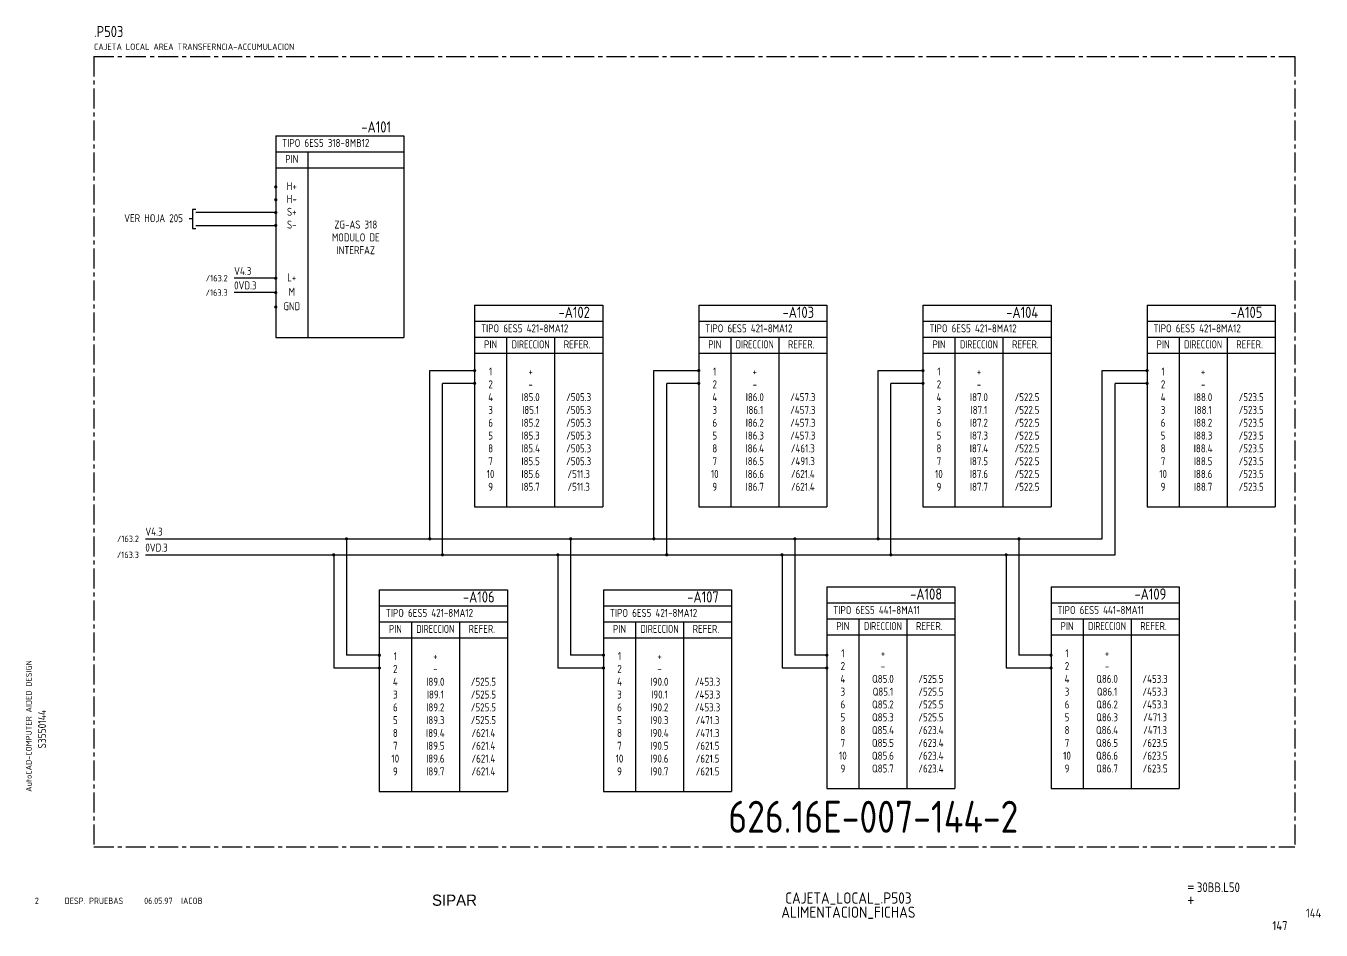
# Model space of a CAD drawing. Extents: x 10 to 1017, y 6 to 552.
# Drawn here: x 9.7 to 414.1, y 5.6 to 288.1 of the extents above; entities that cross this region are included whole.
import ezdxf
from ezdxf.enums import TextEntityAlignment as Align

# ---------------------------------------------------------------- set-up
doc = ezdxf.new("R2010")
doc.units = 0
doc.header["$LTSCALE"] = 5
doc.header["$MEASUREMENT"] = 0
doc.linetypes.add('CENTER', pattern=[2, 1.25, -0.25, 0.25, -0.25])
doc.layers.get('0').update_dxf_attribs({"linetype": 'CONTINUOUS'})
doc.layers.add('CART', color=7, linetype='CONTINUOUS')
doc.styles.add('DIN', font='DIN.shx', dxfattribs={"width": 0.85})
doc.styles.add('N', font='ROMANS', dxfattribs={"width": 0.85, "height": 3})
doc.styles.add('X', font='UNIV.SHX', dxfattribs={"height": 3.5})

msp = doc.modelspace()

# ---------------------------------------------------------------- linework, layer by layer
at = {"color": 3, "linetype": 'CENTER'}
for p, q in [((30.92, 278.59), (405.92, 278.59)), ((30.92, 278.59), (30.92, 31.63)), ((405.92, 278.59), (405.92, 31.63)), ((30.92, 31.63), (405.92, 31.63))]:
    msp.add_line(p, q, dxfattribs=at)
at = {"color": 3}
for p, q in [((87.69, 253.79), (87.69, 190.79)), ((87.69, 253.79), (127.69, 253.79)), ((127.69, 253.79), (127.69, 190.79)), ((87.69, 248.79), (127.69, 248.79)), ((97.69, 248.79), (97.69, 190.79)), ((87.69, 243.79), (127.69, 243.79)), ((149.78, 200.88), (149.78, 137.88)), ((149.78, 200.88), (189.78, 200.88)), ((189.78, 200.88), (189.78, 137.88)), ((219.78, 200.88), (259.78, 200.88)), ((219.78, 200.88), (219.78, 137.88)), ((259.78, 200.88), (259.78, 137.88)), ((289.78, 200.88), (289.78, 137.88)), ((289.78, 200.88), (329.78, 200.88)), ((329.78, 200.88), (329.78, 137.88)), ((359.78, 200.88), (359.78, 137.88)), ((359.78, 200.88), (399.78, 200.88)), ((399.78, 200.88), (399.78, 137.88)), ((149.78, 195.88), (189.78, 195.88)), ((219.78, 195.88), (259.78, 195.88)), ((289.78, 195.88), (329.78, 195.88)), ((359.78, 195.88), (399.78, 195.88)), ((87.69, 190.79), (127.69, 190.79)), ((149.78, 190.88), (189.78, 190.88)), ((159.78, 190.88), (159.78, 137.88)), ((174.78, 190.88), (174.78, 137.88)), ((219.78, 190.88), (259.78, 190.88)), ((229.78, 190.88), (229.78, 137.88)), ((244.78, 190.88), (244.78, 137.88)), ((289.78, 190.88), (329.78, 190.88)), ((299.78, 190.88), (299.78, 137.88)), ((314.78, 190.88), (314.78, 137.88)), ((359.78, 190.88), (399.78, 190.88)), ((369.78, 190.88), (369.78, 137.88)), ((384.78, 190.88), (384.78, 137.88)), ((149.78, 185.88), (189.78, 185.88)), ((219.78, 185.88), (259.78, 185.88)), ((289.78, 185.88), (329.78, 185.88)), ((359.78, 185.88), (399.78, 185.88)), ((149.78, 137.88), (189.78, 137.88)), ((219.78, 137.88), (259.78, 137.88)), ((289.78, 137.88), (329.78, 137.88)), ((359.78, 137.88), (399.78, 137.88)), ((120.03, 111.98), (120.03, 48.98)), ((120.03, 111.98), (160.03, 111.98)), ((160.03, 111.98), (160.03, 48.98)), ((190.03, 111.98), (190.03, 48.98)), ((190.03, 111.98), (230.03, 111.98)), ((230.03, 111.98), (230.03, 48.98)), ((259.78, 112.88), (299.78, 112.88)), ((259.78, 112.88), (259.78, 49.88)), ((299.78, 112.88), (299.78, 49.88)), ((329.78, 112.88), (369.78, 112.88)), ((329.78, 112.88), (329.78, 49.88)), ((369.78, 112.88), (369.78, 49.88)), ((120.03, 106.98), (160.03, 106.98)), ((190.03, 106.98), (230.03, 106.98)), ((259.78, 107.88), (299.78, 107.88)), ((329.78, 107.88), (369.78, 107.88)), ((120.03, 101.98), (160.03, 101.98)), ((130.03, 101.98), (130.03, 48.98)), ((145.03, 101.98), (145.03, 48.98)), ((190.03, 101.98), (230.03, 101.98)), ((200.03, 101.98), (200.03, 48.98)), ((215.03, 101.98), (215.03, 48.98)), ((259.78, 102.88), (299.78, 102.88)), ((269.78, 102.88), (269.78, 49.88)), ((284.78, 102.88), (284.78, 49.88)), ((329.78, 102.88), (369.78, 102.88)), ((339.78, 102.88), (339.78, 49.88)), ((354.78, 102.88), (354.78, 49.88)), ((259.78, 97.88), (299.78, 97.88)), ((329.78, 97.88), (369.78, 97.88)), ((120.03, 96.98), (160.03, 96.98)), ((190.03, 96.98), (230.03, 96.98)), ((120.03, 48.98), (160.03, 48.98)), ((190.03, 48.98), (230.03, 48.98)), ((259.78, 49.88), (299.78, 49.88)), ((329.78, 49.88), (369.78, 49.88))]:
    msp.add_line(p, q, dxfattribs=at)
for p, q in [((61.69, 230.79), (61.69, 224.79)), ((62.69, 230.79), (61.69, 230.79)), ((61.69, 227.79), (60.69, 227.79)), ((87.69, 229.79), (62.69, 229.79)), ((61.69, 224.79), (62.69, 224.79)), ((62.69, 225.79), (87.69, 225.79)), ((87.69, 209.29), (74.69, 209.29)), ((87.69, 204.79), (74.69, 204.79)), ((135.78, 127.88), (135.78, 180.43)), ((135.78, 180.43), (149.78, 180.43)), ((205.78, 127.88), (205.78, 180.43)), ((205.78, 180.43), (219.78, 180.43)), ((275.78, 127.88), (275.78, 180.43)), ((275.78, 180.43), (289.78, 180.43)), ((345.78, 127.88), (345.78, 180.43)), ((345.78, 180.43), (359.78, 180.43)), ((139.78, 122.88), (139.78, 176.43)), ((149.78, 176.43), (139.78, 176.43)), ((209.78, 122.88), (209.78, 176.43)), ((219.78, 176.43), (209.78, 176.43)), ((279.78, 122.88), (279.78, 176.43)), ((289.78, 176.43), (279.78, 176.43)), ((349.78, 122.88), (349.78, 176.43)), ((359.78, 176.43), (349.78, 176.43)), ((46.97, 127.88), (345.78, 127.88)), ((109.78, 127.88), (109.78, 91.53)), ((179.78, 127.88), (179.78, 91.53)), ((249.78, 127.88), (249.78, 91.53)), ((319.78, 127.88), (319.78, 91.53)), ((46.97, 122.88), (349.78, 122.88)), ((105.78, 122.88), (105.78, 87.53)), ((175.78, 122.88), (175.78, 87.53)), ((245.78, 122.88), (245.78, 87.53)), ((315.78, 122.88), (315.78, 87.53)), ((119.78, 91.53), (109.78, 91.53)), ((189.78, 91.53), (179.78, 91.53)), ((259.78, 91.53), (249.78, 91.53)), ((329.78, 91.53), (319.78, 91.53)), ((105.78, 87.53), (119.78, 87.53)), ((175.78, 87.53), (189.78, 87.53)), ((245.78, 87.53), (259.78, 87.53)), ((315.78, 87.53), (329.78, 87.53))]:
    msp.add_line(p, q)
at = {"linetype": 'Continuous', "const_width": 0.5}
for points in [[(87.44, 237.79, 1), (87.94, 237.79, 1)], [(87.44, 233.79, 1), (87.94, 233.79, 1)], [(87.44, 229.79, 1), (87.94, 229.79, 1)], [(87.44, 225.79, 1), (87.94, 225.79, 1)], [(87.44, 209.29, 1), (87.94, 209.29, 1)], [(87.44, 204.79, 1), (87.94, 204.79, 1)], [(87.44, 200.29, 1), (87.94, 200.29, 1)], [(149.53, 180.43, -1), (150.03, 180.43, -1)], [(219.53, 180.43, -1), (220.03, 180.43, -1)], [(289.53, 180.43, -1), (290.03, 180.43, -1)], [(359.53, 180.43, -1), (360.03, 180.43, -1)], [(149.53, 176.43, -1), (150.03, 176.43, -1)], [(219.53, 176.43, -1), (220.03, 176.43, -1)], [(289.53, 176.43, -1), (290.03, 176.43, -1)], [(359.53, 176.43, -1), (360.03, 176.43, -1)], [(119.78, 91.53, -1), (120.28, 91.53, -1)], [(189.78, 91.53, -1), (190.28, 91.53, -1)], [(259.53, 91.53, -1), (260.03, 91.53, -1)], [(329.53, 91.53, -1), (330.03, 91.53, -1)], [(119.78, 87.53, -1), (120.28, 87.53, -1)], [(189.78, 87.53, -1), (190.28, 87.53, -1)], [(259.53, 87.53, -1), (260.03, 87.53, -1)], [(329.53, 87.53, -1), (330.03, 87.53, -1)]]:
    msp.add_lwpolyline(points, format="xyb", close=True, dxfattribs=at)
at = {"const_width": 0.5}
for points in [[(109.53, 127.88, -1), (110.03, 127.88, -1)], [(135.53, 127.88, -1), (136.03, 127.88, -1)], [(179.53, 127.88, -1), (180.03, 127.88, -1)], [(205.53, 127.88, -1), (206.03, 127.88, -1)], [(249.53, 127.88, -1), (250.03, 127.88, -1)], [(275.53, 127.88, -1), (276.03, 127.88, -1)], [(319.53, 127.88, -1), (320.03, 127.88, -1)], [(105.53, 122.88, -1), (106.03, 122.88, -1)], [(139.53, 122.88, -1), (140.03, 122.88, -1)], [(175.53, 122.88, -1), (176.03, 122.88, -1)], [(209.53, 122.88, -1), (210.03, 122.88, -1)], [(245.53, 122.88, -1), (246.03, 122.88, -1)], [(279.53, 122.88, -1), (280.03, 122.88, -1)], [(315.53, 122.88, -1), (316.03, 122.88, -1)]]:
    msp.add_lwpolyline(points, format="xyb", close=True, dxfattribs=at)

# ---------------------------------------------------------------- texts
at = {"color": 3, "style": 'DIN'}
for s, height, width, p in [('.P503', 3.5, 0.85, (30.92, 284.59)), ('2', 2, 0.9, (12.45, 13.79)), ('DESP. PRUEBAS', 2, 0.8, (21.76, 13.79)), ('06.05.97', 2, 0.9, (46.59, 13.79)), ('IACOB', 2, 0.9, (58.16, 13.79))]:
    msp.add_text(s, height=height, dxfattribs=dict(at, width=width)).set_placement(p)
at = {"style": 'DIN', "width": 0.85}
for s, height, p in [('CAJETA LOCAL AREA TRANSFERNCIA-ACCUMULACION', 2, (30.92, 280.59)), ('TIPO 6ES5 318-8MB12', 2.5, (89.69, 250.29)), ('V4.3', 2.5, (74.69, 210.29)), ('0VD.3', 2.5, (74.69, 205.79)), ('TIPO 6ES5 421-8MA12', 2.5, (151.78, 192.38)), ('TIPO 6ES5 421-8MA12', 2.5, (221.78, 192.38)), ('TIPO 6ES5 421-8MA12', 2.5, (291.78, 192.38)), ('TIPO 6ES5 421-8MA12', 2.5, (361.78, 192.38)), ('V4.3', 2.5, (46.97, 128.88)), ('0VD.3', 2.5, (46.97, 123.88)), ('TIPO 6ES5 421-8MA12', 2.5, (122.03, 103.48)), ('TIPO 6ES5 421-8MA12', 2.5, (192.03, 103.48)), ('TIPO 6ES5 441-8MA11', 2.5, (261.78, 104.38)), ('TIPO 6ES5 441-8MA11', 2.5, (331.78, 104.38))]:
    msp.add_text(s, height=height, dxfattribs=at).set_placement(p)
at = {"color": 3, "style": 'DIN', "width": 0.85}
for s, p in [('-A101', (123.69, 254.79)), ('-A102', (185.78, 196.88)), ('-A103', (255.78, 196.88)), ('-A104', (325.78, 196.88)), ('-A105', (395.78, 196.88)), ('-A106', (156.03, 107.98)), ('-A107', (226.03, 107.98)), ('-A108', (295.78, 108.88)), ('-A109', (365.78, 108.88))]:
    msp.add_text(s, height=3.5, dxfattribs=at).set_placement(p, align=Align.RIGHT)
at = {"style": 'DIN'}
for s, width, p in [('PIN', 0.85, (92.69, 245.29)), ('H+', 0.85, (92.69, 236.79)), ('H-', 0.85, (92.69, 232.79)), ('S+', 0.85, (92.69, 228.79)), ('S-', 0.85, (92.69, 224.79)), ('ZG-AS 318', 0.85, (112.69, 224.79)), ('MODULO DE', 0.85, (112.69, 220.79)), ('INTERFAZ', 0.85, (112.69, 216.79)), ('L+', 0.85, (92.69, 208.29)), ('M', 0.85, (92.69, 203.79)), ('GND', 0.85, (92.69, 199.29)), ('PIN', 0.85, (154.78, 187.38)), ('DIRECCION', 0.75, (167.28, 187.38)), ('REFER.', 0.85, (181.78, 187.38)), ('PIN', 0.85, (224.78, 187.38)), ('DIRECCION', 0.75, (237.28, 187.38)), ('REFER.', 0.85, (251.78, 187.38)), ('PIN', 0.85, (294.78, 187.38)), ('DIRECCION', 0.75, (307.28, 187.38)), ('REFER.', 0.85, (321.78, 187.38)), ('PIN', 0.85, (364.78, 187.38)), ('DIRECCION', 0.75, (377.28, 187.38)), ('REFER.', 0.85, (391.78, 187.38)), ('1', 0.85, (154.78, 178.88)), ('+', 0.85, (167.28, 178.88)), ('1', 0.85, (224.78, 178.88)), ('+', 0.85, (237.28, 178.88)), ('1', 0.85, (294.78, 178.88)), ('+', 0.85, (307.28, 178.88)), ('1', 0.85, (364.78, 178.88)), ('+', 0.85, (377.28, 178.88)), ('2', 0.85, (154.78, 174.88)), ('-', 0.85, (167.28, 174.88)), ('2', 0.85, (224.78, 174.88)), ('-', 0.85, (237.28, 174.88)), ('2', 0.85, (294.78, 174.88)), ('-', 0.85, (307.28, 174.88)), ('2', 0.85, (364.78, 174.88)), ('-', 0.85, (377.28, 174.88)), ('4', 0.85, (154.78, 170.88)), ('I85.0', 0.85, (167.28, 170.88)), ('/505.3', 0.85, (182.28, 170.88)), ('4', 0.85, (224.78, 170.88)), ('I86.0', 0.85, (237.28, 170.88)), ('/457.3', 0.85, (252.28, 170.88)), ('4', 0.85, (294.78, 170.88)), ('I87.0', 0.85, (307.28, 170.88)), ('/522.5', 0.85, (322.28, 170.88)), ('4', 0.85, (364.78, 170.88)), ('I88.0', 0.85, (377.28, 170.88)), ('/523.5', 0.85, (392.28, 170.88)), ('3', 0.85, (154.78, 166.88)), ('I85.1', 0.85, (167.28, 166.88)), ('/505.3', 0.85, (182.28, 166.88)), ('3', 0.85, (224.78, 166.88)), ('I86.1', 0.85, (237.28, 166.88)), ('/457.3', 0.85, (252.28, 166.88)), ('3', 0.85, (294.78, 166.88)), ('I87.1', 0.85, (307.28, 166.88)), ('/522.5', 0.85, (322.28, 166.88)), ('3', 0.85, (364.78, 166.88)), ('I88.1', 0.85, (377.28, 166.88)), ('/523.5', 0.85, (392.28, 166.88)), ('6', 0.85, (154.78, 162.88)), ('I85.2', 0.85, (167.28, 162.88)), ('/505.3', 0.85, (182.28, 162.88)), ('6', 0.85, (224.78, 162.88)), ('I86.2', 0.85, (237.28, 162.88)), ('/457.3', 0.85, (252.28, 162.88)), ('6', 0.85, (294.78, 162.88)), ('I87.2', 0.85, (307.28, 162.88)), ('/522.5', 0.85, (322.28, 162.88)), ('6', 0.85, (364.78, 162.88)), ('I88.2', 0.85, (377.28, 162.88)), ('/523.5', 0.85, (392.28, 162.88)), ('5', 0.85, (154.78, 158.88)), ('I85.3', 0.85, (167.28, 158.88)), ('/505.3', 0.85, (182.28, 158.88)), ('5', 0.85, (224.78, 158.88)), ('I86.3', 0.85, (237.28, 158.88)), ('/457.3', 0.85, (252.28, 158.88)), ('5', 0.85, (294.78, 158.88)), ('I87.3', 0.85, (307.28, 158.88)), ('/522.5', 0.85, (322.28, 158.88)), ('5', 0.85, (364.78, 158.88)), ('I88.3', 0.85, (377.28, 158.88)), ('/523.5', 0.85, (392.28, 158.88)), ('8', 0.85, (154.78, 154.88)), ('I85.4', 0.85, (167.28, 154.88)), ('/505.3', 0.85, (182.28, 154.88)), ('8', 0.85, (224.78, 154.88)), ('I86.4', 0.85, (237.28, 154.88)), ('/461.3', 0.85, (252.28, 154.88)), ('8', 0.85, (294.78, 154.88)), ('I87.4', 0.85, (307.28, 154.88)), ('/522.5', 0.85, (322.28, 154.88)), ('8', 0.85, (364.78, 154.88)), ('I88.4', 0.85, (377.28, 154.88)), ('/523.5', 0.85, (392.28, 154.88)), ('7', 0.85, (154.78, 150.88)), ('I85.5', 0.85, (167.28, 150.88)), ('/505.3', 0.85, (182.28, 150.88)), ('7', 0.85, (224.78, 150.88)), ('I86.5', 0.85, (237.28, 150.88)), ('/491.3', 0.85, (252.28, 150.88)), ('7', 0.85, (294.78, 150.88)), ('I87.5', 0.85, (307.28, 150.88)), ('/522.5', 0.85, (322.28, 150.88)), ('7', 0.85, (364.78, 150.88)), ('I88.5', 0.85, (377.28, 150.88)), ('/523.5', 0.85, (392.28, 150.88)), ('10', 0.85, (154.78, 146.88)), ('I85.6', 0.85, (167.28, 146.88)), ('/511.3', 0.85, (182.28, 146.88)), ('10', 0.85, (224.78, 146.88)), ('I86.6', 0.85, (237.28, 146.88)), ('/621.4', 0.85, (252.28, 146.88)), ('10', 0.85, (294.78, 146.88)), ('I87.6', 0.85, (307.28, 146.88)), ('/522.5', 0.85, (322.28, 146.88)), ('10', 0.85, (364.78, 146.88)), ('I88.6', 0.85, (377.28, 146.88)), ('/523.5', 0.85, (392.28, 146.88)), ('9', 0.85, (154.78, 142.88)), ('I85.7', 0.85, (167.28, 142.88)), ('/511.3', 0.85, (182.28, 142.88)), ('9', 0.85, (224.78, 142.88)), ('I86.7', 0.85, (237.28, 142.88)), ('/621.4', 0.85, (252.28, 142.88)), ('9', 0.85, (294.78, 142.88)), ('I87.7', 0.85, (307.28, 142.88)), ('/522.5', 0.85, (322.28, 142.88)), ('9', 0.85, (364.78, 142.88)), ('I88.7', 0.85, (377.28, 142.88)), ('/523.5', 0.85, (392.28, 142.88)), ('PIN', 0.85, (264.78, 99.38)), ('DIRECCION', 0.75, (277.28, 99.38)), ('REFER.', 0.85, (291.78, 99.38)), ('PIN', 0.85, (334.78, 99.38)), ('DIRECCION', 0.75, (347.28, 99.38)), ('REFER.', 0.85, (361.78, 99.38)), ('PIN', 0.85, (125.03, 98.48)), ('DIRECCION', 0.75, (137.53, 98.48)), ('REFER.', 0.85, (152.03, 98.48)), ('PIN', 0.85, (195.03, 98.48)), ('DIRECCION', 0.75, (207.53, 98.48)), ('REFER.', 0.85, (222.03, 98.48)), ('1', 0.85, (264.78, 90.88)), ('1', 0.85, (334.78, 90.88)), ('1', 0.85, (125.03, 89.98)), ('+', 0.85, (137.53, 89.98)), ('1', 0.85, (195.03, 89.98)), ('+', 0.85, (207.53, 89.98)), ('2', 0.85, (264.78, 86.88)), ('+', 0.85, (277.28, 90.88)), ('2', 0.85, (334.78, 86.88)), ('+', 0.85, (347.28, 90.88)), ('2', 0.85, (125.03, 85.98)), ('-', 0.85, (137.53, 85.98)), ('2', 0.85, (195.03, 85.98)), ('-', 0.85, (207.53, 85.98)), ('4', 0.85, (264.78, 82.88)), ('Q85.0', 0.85, (277.28, 82.88)), ('-', 0.85, (277.28, 86.88)), ('/525.5', 0.85, (292.28, 82.88)), ('4', 0.85, (334.78, 82.88)), ('Q86.0', 0.85, (347.28, 82.88)), ('-', 0.85, (347.28, 86.88)), ('/453.3', 0.85, (362.28, 82.88)), ('4', 0.85, (125.03, 81.98)), ('I89.0', 0.85, (137.53, 81.98)), ('/525.5', 0.85, (152.53, 81.98)), ('4', 0.85, (195.03, 81.98)), ('I90.0', 0.85, (207.53, 81.98)), ('/453.3', 0.85, (222.53, 81.98)), ('3', 0.85, (264.78, 78.88)), ('Q85.1', 0.85, (277.28, 78.88)), ('/525.5', 0.85, (292.28, 78.88)), ('3', 0.85, (334.78, 78.88)), ('Q86.1', 0.85, (347.28, 78.88)), ('/453.3', 0.85, (362.28, 78.88)), ('3', 0.85, (125.03, 77.98)), ('I89.1', 0.85, (137.53, 77.98)), ('/525.5', 0.85, (152.53, 77.98)), ('3', 0.85, (195.03, 77.98)), ('I90.1', 0.85, (207.53, 77.98)), ('/453.3', 0.85, (222.53, 77.98)), ('6', 0.85, (264.78, 74.88)), ('Q85.2', 0.85, (277.28, 74.88)), ('/525.5', 0.85, (292.28, 74.88)), ('6', 0.85, (334.78, 74.88)), ('Q86.2', 0.85, (347.28, 74.88)), ('/453.3', 0.85, (362.28, 74.88)), ('6', 0.85, (125.03, 73.98)), ('I89.2', 0.85, (137.53, 73.98)), ('/525.5', 0.85, (152.53, 73.98)), ('6', 0.85, (195.03, 73.98)), ('I90.2', 0.85, (207.53, 73.98)), ('/453.3', 0.85, (222.53, 73.98)), ('5', 0.85, (264.78, 70.88)), ('Q85.3', 0.85, (277.28, 70.88)), ('/525.5', 0.85, (292.28, 70.88)), ('5', 0.85, (334.78, 70.88)), ('Q86.3', 0.85, (347.28, 70.88)), ('/471.3', 0.85, (362.28, 70.88)), ('5', 0.85, (125.03, 69.98)), ('I89.3', 0.85, (137.53, 69.98)), ('/525.5', 0.85, (152.53, 69.98)), ('5', 0.85, (195.03, 69.98)), ('I90.3', 0.85, (207.53, 69.98)), ('/471.3', 0.85, (222.53, 69.98)), ('8', 0.85, (264.78, 66.88)), ('Q85.4', 0.85, (277.28, 66.88)), ('/623.4', 0.85, (292.28, 66.88)), ('8', 0.85, (334.78, 66.88)), ('Q86.4', 0.85, (347.28, 66.88)), ('/471.3', 0.85, (362.28, 66.88)), ('8', 0.85, (125.03, 65.98)), ('I89.4', 0.85, (137.53, 65.98)), ('/621.4', 0.85, (152.53, 65.98)), ('8', 0.85, (195.03, 65.98)), ('I90.4', 0.85, (207.53, 65.98)), ('/471.3', 0.85, (222.53, 65.98)), ('7', 0.85, (264.78, 62.88)), ('Q85.5', 0.85, (277.28, 62.88)), ('/623.4', 0.85, (292.28, 62.88)), ('7', 0.85, (334.78, 62.88)), ('Q86.5', 0.85, (347.28, 62.88)), ('/623.5', 0.85, (362.28, 62.88)), ('7', 0.85, (125.03, 61.98)), ('I89.5', 0.85, (137.53, 61.98)), ('/621.4', 0.85, (152.53, 61.98)), ('7', 0.85, (195.03, 61.98)), ('I90.5', 0.85, (207.53, 61.98)), ('/621.5', 0.85, (222.53, 61.98)), ('10', 0.85, (264.78, 58.88)), ('Q85.6', 0.85, (277.28, 58.88)), ('/623.4', 0.85, (292.28, 58.88)), ('10', 0.85, (334.78, 58.88)), ('Q86.6', 0.85, (347.28, 58.88)), ('/623.5', 0.85, (362.28, 58.88)), ('10', 0.85, (125.03, 57.98)), ('I89.6', 0.85, (137.53, 57.98)), ('/621.4', 0.85, (152.53, 57.98)), ('10', 0.85, (195.03, 57.98)), ('I90.6', 0.85, (207.53, 57.98)), ('/621.5', 0.85, (222.53, 57.98)), ('9', 0.85, (264.78, 54.88)), ('Q85.7', 0.85, (277.28, 54.88)), ('/623.4', 0.85, (292.28, 54.88)), ('9', 0.85, (334.78, 54.88)), ('Q86.7', 0.85, (347.28, 54.88)), ('/623.5', 0.85, (362.28, 54.88)), ('9', 0.85, (125.03, 53.98)), ('I89.7', 0.85, (137.53, 53.98)), ('/621.4', 0.85, (152.53, 53.98)), ('9', 0.85, (195.03, 53.98)), ('I90.7', 0.85, (207.53, 53.98)), ('/621.5', 0.85, (222.53, 53.98))]:
    msp.add_text(s, height=2.5, dxfattribs=dict(at, width=width)).set_placement(p, align=Align.CENTER)
at = {"style": 'DIN', "width": 0.85}
for s, height, p in [('VER HOJA 205', 2.5, (58.69, 226.79)), ('/163.2', 2, (72.69, 208.29)), ('/163.3', 2, (72.69, 203.79)), ('/163.2', 2, (44.97, 126.88)), ('/163.3', 2, (44.97, 121.88))]:
    msp.add_text(s, height=height, dxfattribs=at).set_placement(p, align=Align.RIGHT)
at = {"color": 2, "insert": (229.02, 46.05), "char_height": 10, "width": 111.0411, "attachment_point": 1, "style": 'DIN'}
msp.add_mtext('626.16E-007-144-2', dxfattribs=at)
at = {"layer": 'CART', "color": 1, "style": 'DIN', "width": 0.9}
msp.add_text('AutoCAD-COMPUTER AIDED DESIGN', height=1.8, rotation=90, dxfattribs=at).set_placement((11.47, 48.84))
at = {"layer": 'CART', "color": 3, "style": 'N', "width": 0.85}
for s, p in [('=', (372.24, 17.91)), ('+', (372.24, 13.87))]:
    msp.add_text(s, height=2.5, dxfattribs=at).set_placement(p)
at = {"layer": 'CART', "color": 3, "style": 'DIN', "width": 0.9, "flags": 1}
msp.add_attdef('S3550144', text='', height=2.5, rotation=90, dxfattribs=at).set_placement((15.95, 68.38), align=Align.CENTER)
at = {"layer": 'CART', "color": 3, "style": 'DIN', "width": 0.85}
msp.add_attdef('30BB.L50', text='', height=3, dxfattribs=at).set_placement((375.33, 16.63), align=Align.BOTTOM_LEFT)
at = {"layer": 'CART', "color": 6, "style": 'X', "flags": 1}
msp.add_attdef('SIPAR', text='', height=3.5, dxfattribs=at).set_placement((143.5, 15), align=Align.MIDDLE)
at = {"layer": 'CART', "color": 2, "style": 'DIN', "width": 0.9, "flags": 1}
for tag, text, p in [('CAJETA_LOCAL_.P503', 'PLC', (266.5, 15.51)), ('ALIMENTACION_FICHAS', '', (266.5, 11.09))]:
    msp.add_attdef(tag, text=text, height=3.5, dxfattribs=at).set_placement(p, align=Align.MIDDLE)
msp.add_attdef('144', text='', height=2.8, dxfattribs=at).set_placement((414.2, 9.56), align=Align.RIGHT)
at = {"layer": 'CART', "color": 7, "style": 'DIN', "width": 0.9, "flags": 1}
msp.add_attdef('147', (398.93, 5.65), '', height=2.8, dxfattribs=at)

doc.saveas('drawing.dxf')
